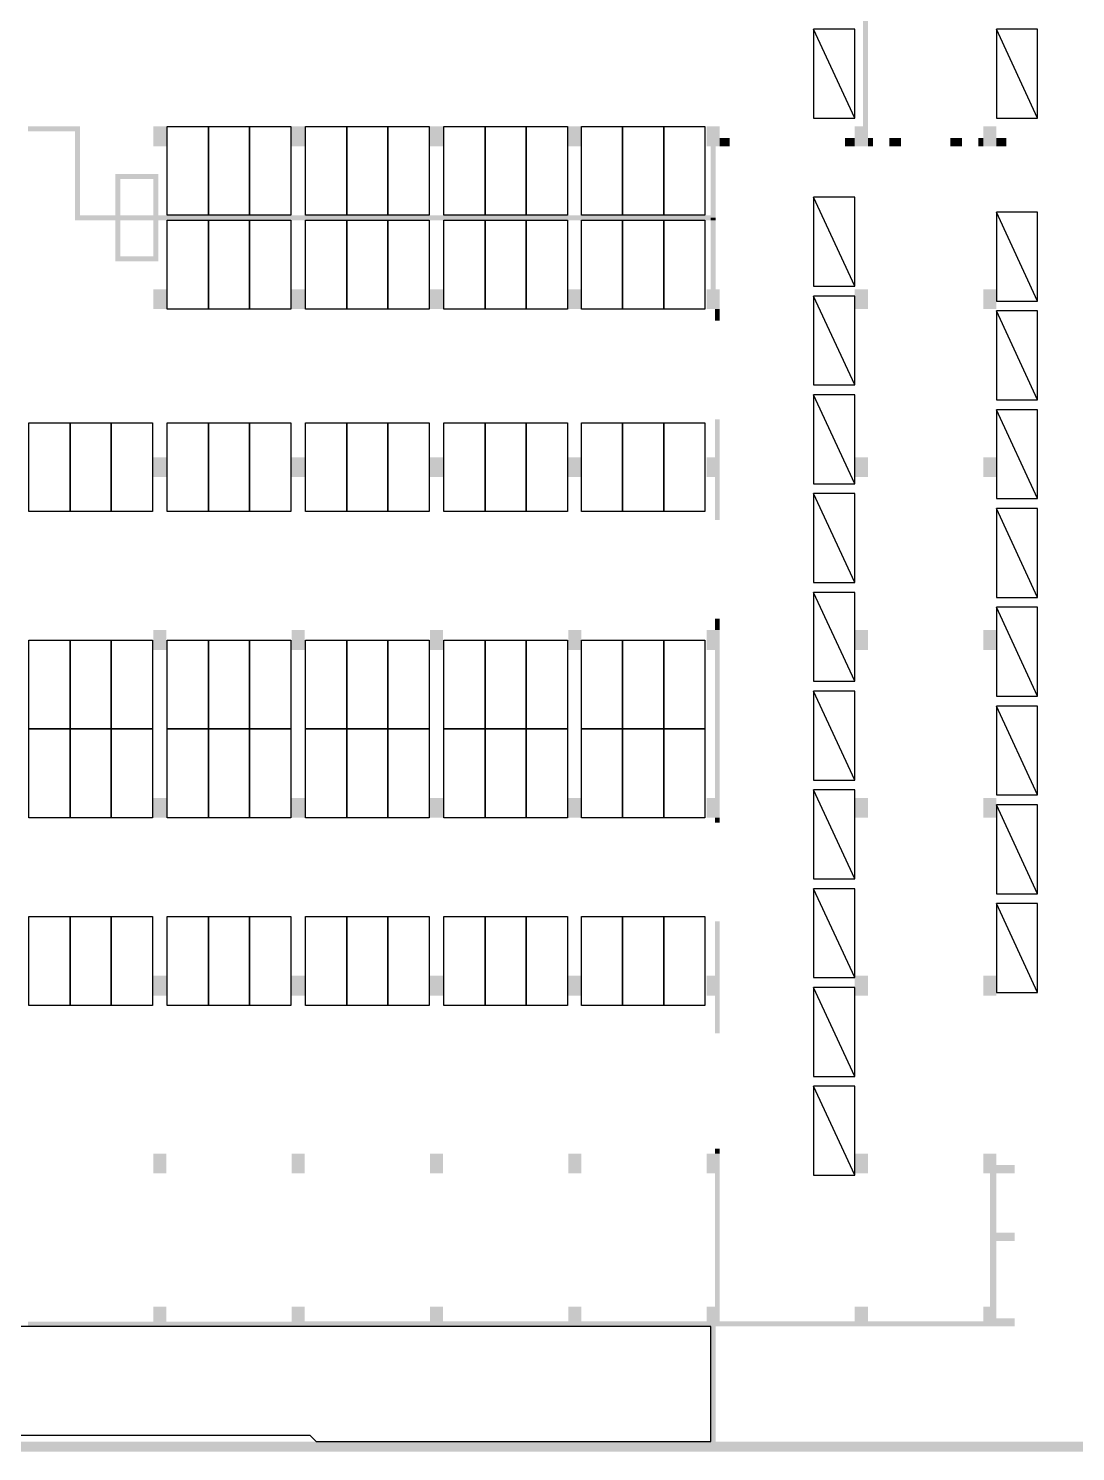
# Model space of a CAD drawing. Header units: inches. Extents: x 112.52 to 113.57, y 28.16 to 29.42.
# Drawn here: x 112.8664 to 113.1318, y 28.2239 to 28.5848 of the extents above; entities that cross this region are included whole.
import ezdxf

# ---------------------------------------------------------------- set-up
doc = ezdxf.new("R2010")
doc.units = ezdxf.units.IN
doc.header["$MEASUREMENT"] = 0
for name, color, linetype in [('0.0新增car', 253, 'Continuous'), ('PUB_HATCH', 253, 'Continuous'), ('坡道', 253, 'Continuous'), ('车位区域', 3, 'Continuous')]:
    doc.layers.add(name, color=color, linetype=linetype)

# ---------------------------------------------------------------- blocks, each defined once
blk = doc.blocks.new('xz car')
at = {"layer": '0.0新增car', "color": 253}
blk.add_lwpolyline([(-1906919.5, -12572032.5), (-1906919.5, -12566632.5), (-1904419.5, -12566632.5), (-1904419.5, -12572032.5)], close=True, dxfattribs=at)
blk.add_lwpolyline([(-1904419.5, -12566632.5), (-1906919.5, -12572032.5)], dxfattribs=at)

msp = doc.modelspace()

# ---------------------------------------------------------------- hatches: boundary and pattern name
at = {"layer": 'PUB_HATCH', "true_color": 0xfcfcfc}
for points in [[(113.0779, 28.58755), (113.0779, 28.56), (113.07915, 28.56), (113.07915, 28.58755)], [(113.07581, 28.55499), (113.07915, 28.55499), (113.07915, 28.56), (113.07581, 28.56)], [(113.10838, 28.55499), (113.11172, 28.55499), (113.11172, 28.56), (113.10838, 28.56)], [(113.07748, 28.55499), (113.07581, 28.55499), (113.07581, 28.55708), (113.07331, 28.55708), (113.07331, 28.55499), (113.07748, 28.55499)], [(113.07915, 28.55708), (113.07915, 28.55499), (113.07748, 28.55499), (113.07748, 28.55499), (113.08041, 28.55499), (113.08041, 28.55708)], [(113.08458, 28.55499), (113.0875, 28.55499), (113.0875, 28.55708), (113.08458, 28.55708)], [(113.10003, 28.55499), (113.10295, 28.55499), (113.10295, 28.55708), (113.10003, 28.55708)], [(113.11005, 28.55499), (113.10838, 28.55499), (113.10838, 28.55708), (113.10712, 28.55708), (113.10712, 28.55499), (113.11005, 28.55499)], [(113.11172, 28.55708), (113.11172, 28.55499), (113.11005, 28.55499), (113.11005, 28.55499), (113.11422, 28.55499), (113.11422, 28.55708)], [(113.07581, 28.51366), (113.07915, 28.51366), (113.07915, 28.51867), (113.07581, 28.51867)], [(113.10838, 28.51366), (113.11172, 28.51366), (113.11172, 28.51867), (113.10838, 28.51867)], [(113.07581, 28.47108), (113.07915, 28.47108), (113.07915, 28.47609), (113.07581, 28.47609)], [(113.10838, 28.47108), (113.11172, 28.47108), (113.11172, 28.47609), (113.10838, 28.47609)], [(113.04158, 28.47108), (113.04033, 28.47108), (113.04033, 28.46022), (113.04158, 28.46022)], [(113.04033, 28.43226), (113.04158, 28.43226), (113.04158, 28.43518), (113.04033, 28.43518)], [(112.89798, 28.42725), (112.90132, 28.42725), (112.90132, 28.43226), (112.89798, 28.43226)], [(112.93304, 28.42725), (112.93638, 28.42725), (112.93638, 28.43226), (112.93304, 28.43226)], [(112.96811, 28.42725), (112.97145, 28.42725), (112.97145, 28.43226), (112.96811, 28.43226)], [(113.00318, 28.42725), (113.00652, 28.42725), (113.00652, 28.43226), (113.00318, 28.43226)], [(113.03824, 28.42725), (113.04158, 28.42725), (113.04158, 28.43226), (113.03824, 28.43226)], [(113.07581, 28.42725), (113.07915, 28.42725), (113.07915, 28.43226), (113.07581, 28.43226)], [(113.10838, 28.42725), (113.11172, 28.42725), (113.11172, 28.43226), (113.10838, 28.43226)], [(113.04033, 28.38968), (113.04158, 28.38968), (113.04158, 28.42725), (113.04033, 28.42725)]]:
    msp.add_hatch(color=7, dxfattribs=at).paths.add_polyline_path(points)
at = {"layer": 'PUB_HATCH'}
for points in [[(112.86625, 28.56), (112.86625, 28.55875), (112.87815, 28.55875), (112.8794, 28.56)], [(112.87815, 28.54643), (112.8794, 28.54643), (112.8794, 28.56), (112.87815, 28.55875)], [(112.89798, 28.55499), (112.90132, 28.55499), (112.90132, 28.56), (112.89798, 28.56)], [(112.93304, 28.55499), (112.93638, 28.55499), (112.93638, 28.56), (112.93304, 28.56)], [(112.96811, 28.55499), (112.97145, 28.55499), (112.97145, 28.56), (112.96811, 28.56)], [(113.00318, 28.55499), (113.00652, 28.55499), (113.00652, 28.56), (113.00318, 28.56)], [(113.03824, 28.55499), (113.04158, 28.55499), (113.04158, 28.56), (113.03824, 28.56)], [(113.03931, 28.55499), (113.03929, 28.55499), (113.03929, 28.53746), (113.03979, 28.53683), (113.04054, 28.53683), (113.04054, 28.55499)], [(113.04158, 28.55708), (113.04158, 28.55499), (113.04054, 28.55499), (113.04054, 28.55499), (113.04409, 28.55499), (113.04409, 28.55708)], [(112.88837, 28.54789), (112.88963, 28.54664), (112.89798, 28.54664), (112.89923, 28.54789)], [(112.88963, 28.54664), (112.88837, 28.54789), (112.88837, 28.53746), (112.889, 28.53683), (112.88963, 28.53746)], [(112.89923, 28.54789), (112.89798, 28.54664), (112.89798, 28.53746), (112.8986, 28.53683), (112.89923, 28.53746)], [(112.87815, 28.53621), (112.8794, 28.53746), (112.8794, 28.54643), (112.87815, 28.54643)], [(112.8794, 28.53746), (112.87815, 28.53621), (112.88837, 28.53621), (112.889, 28.53683), (112.88837, 28.53746)], [(112.889, 28.53683), (112.88837, 28.53621), (112.88837, 28.52577), (112.88963, 28.52702), (112.88963, 28.53621)], [(112.889, 28.53683), (112.88963, 28.53621), (112.89798, 28.53621), (112.8986, 28.53683), (112.89798, 28.53746), (112.88963, 28.53746)], [(112.8986, 28.53683), (112.89798, 28.53621), (112.89798, 28.52702), (112.89923, 28.52577), (112.89923, 28.53621)], [(112.8986, 28.53683), (112.89923, 28.53621), (113.03929, 28.53621), (113.03979, 28.53683), (113.03929, 28.53746), (112.89923, 28.53746)], [(113.03979, 28.53683), (113.03929, 28.53683), (113.03929, 28.53621), (113.04054, 28.53621), (113.04054, 28.53683)], [(113.03979, 28.53683), (113.03929, 28.53621), (113.04054, 28.53621), (113.04054, 28.53683)], [(113.03991, 28.51867), (113.04054, 28.51867), (113.04054, 28.53621), (113.03929, 28.53621), (113.03929, 28.51867)], [(112.88963, 28.52702), (112.88837, 28.52577), (112.89923, 28.52577), (112.89798, 28.52702)], [(112.89798, 28.51366), (112.90132, 28.51366), (112.90132, 28.51867), (112.89798, 28.51867)], [(112.93304, 28.51366), (112.93638, 28.51366), (112.93638, 28.51867), (112.93304, 28.51867)], [(112.96811, 28.51366), (112.97145, 28.51366), (112.97145, 28.51867), (112.96811, 28.51867)], [(113.00318, 28.51366), (113.00652, 28.51366), (113.00652, 28.51867), (113.00318, 28.51867)], [(113.03824, 28.51366), (113.04158, 28.51366), (113.04158, 28.51867), (113.03824, 28.51867)], [(113.04158, 28.51366), (113.04033, 28.51366), (113.04033, 28.51074), (113.04158, 28.51074)], [(113.04033, 28.47609), (113.04158, 28.47609), (113.04158, 28.48569), (113.04033, 28.48569)], [(112.89798, 28.47108), (112.90132, 28.47108), (112.90132, 28.47609), (112.89798, 28.47609)], [(112.93304, 28.47108), (112.93638, 28.47108), (112.93638, 28.47609), (112.93304, 28.47609)], [(112.96811, 28.47108), (112.97145, 28.47108), (112.97145, 28.47609), (112.96811, 28.47609)], [(113.00318, 28.47108), (113.00652, 28.47108), (113.00652, 28.47609), (113.00318, 28.47609)], [(113.03824, 28.47108), (113.04158, 28.47108), (113.04158, 28.47609), (113.03824, 28.47609)], [(113.04158, 28.47609), (113.04158, 28.47435), (113.04158, 28.47435)], [(112.89798, 28.38467), (112.90132, 28.38467), (112.90132, 28.38968), (112.89798, 28.38968)], [(112.93304, 28.38467), (112.93638, 28.38467), (112.93638, 28.38968), (112.93304, 28.38968)], [(112.96811, 28.38467), (112.97145, 28.38467), (112.97145, 28.38968), (112.96811, 28.38968)], [(113.00318, 28.38467), (113.00652, 28.38467), (113.00652, 28.38968), (113.00318, 28.38968)], [(113.03824, 28.38467), (113.04158, 28.38467), (113.04158, 28.38968), (113.03824, 28.38968)], [(113.04158, 28.38968), (113.04158, 28.38717), (113.04158, 28.38717)], [(113.07581, 28.38467), (113.07915, 28.38467), (113.07915, 28.38968), (113.07581, 28.38968)], [(113.10838, 28.38467), (113.11172, 28.38467), (113.11172, 28.38968), (113.10838, 28.38968)], [(113.04158, 28.38467), (113.04033, 28.38467), (113.04033, 28.38342), (113.04158, 28.38342)], [(113.04033, 28.34459), (113.04158, 28.34459), (113.04158, 28.35837), (113.04033, 28.35837)], [(112.89798, 28.33958), (112.90132, 28.33958), (112.90132, 28.34459), (112.89798, 28.34459)], [(112.93304, 28.33958), (112.93638, 28.33958), (112.93638, 28.34459), (112.93304, 28.34459)], [(112.96811, 28.33958), (112.97145, 28.33958), (112.97145, 28.34459), (112.96811, 28.34459)], [(113.00318, 28.33958), (113.00652, 28.33958), (113.00652, 28.34459), (113.00318, 28.34459)], [(113.03824, 28.33958), (113.04158, 28.33958), (113.04158, 28.34459), (113.03824, 28.34459)], [(113.04158, 28.34459), (113.04158, 28.34209), (113.04158, 28.34209)], [(113.07581, 28.33958), (113.07915, 28.33958), (113.07915, 28.34459), (113.07581, 28.34459)], [(113.10838, 28.33958), (113.11172, 28.33958), (113.11172, 28.34459), (113.10838, 28.34459)], [(113.04158, 28.33958), (113.04033, 28.33958), (113.04033, 28.32998), (113.04158, 28.32998)], [(112.89798, 28.2945), (112.90132, 28.2945), (112.90132, 28.29951), (112.89798, 28.29951)], [(112.93304, 28.2945), (112.93638, 28.2945), (112.93638, 28.29951), (112.93304, 28.29951)], [(112.96811, 28.2945), (112.97145, 28.2945), (112.97145, 28.29951), (112.96811, 28.29951)], [(113.00318, 28.2945), (113.00652, 28.2945), (113.00652, 28.29951), (113.00318, 28.29951)], [(113.03824, 28.2945), (113.04158, 28.2945), (113.04158, 28.29951), (113.03824, 28.29951)], [(113.04033, 28.29951), (113.04158, 28.29951), (113.04158, 28.29867), (113.04158, 28.29867), (113.04158, 28.30076), (113.04033, 28.30076)], [(113.07581, 28.2945), (113.07915, 28.2945), (113.07915, 28.29951), (113.07581, 28.29951)], [(113.10838, 28.2945), (113.11172, 28.2945), (113.11172, 28.29951), (113.10838, 28.29951)], [(113.04158, 28.29513), (113.04158, 28.2945), (113.04033, 28.2945), (113.04033, 28.28845), (113.04158, 28.28845)], [(113.11172, 28.2945), (113.11088, 28.2945), (113.11005, 28.2945), (113.11005, 28.27843), (113.11088, 28.27843), (113.11172, 28.27947)], [(113.11172, 28.29659), (113.11172, 28.2945), (113.11631, 28.2945), (113.11631, 28.29659)], [(113.04096, 28.26068), (113.04158, 28.26068), (113.04158, 28.28845), (113.04033, 28.28845), (113.04033, 28.26068)], [(113.11005, 28.26068), (113.11172, 28.26068), (113.11172, 28.25776), (113.11172, 28.25776), (113.11172, 28.27738), (113.11088, 28.27843), (113.11005, 28.27843)], [(113.11172, 28.27738), (113.11631, 28.27738), (113.11631, 28.27947), (113.11172, 28.27947), (113.11088, 28.27843)], [(112.89798, 28.25567), (112.90132, 28.25567), (112.90132, 28.26068), (112.89798, 28.26068)], [(112.93304, 28.25567), (112.93638, 28.25567), (112.93638, 28.26068), (112.93304, 28.26068)], [(112.96811, 28.25567), (112.97145, 28.25567), (112.97145, 28.26068), (112.96811, 28.26068)], [(113.00318, 28.25567), (113.00652, 28.25567), (113.00652, 28.26068), (113.00318, 28.26068)], [(113.03824, 28.25567), (113.04158, 28.25567), (113.04158, 28.26068), (113.03824, 28.26068)], [(113.07581, 28.25567), (113.07915, 28.25567), (113.07915, 28.26068), (113.07581, 28.26068)], [(113.10838, 28.25567), (113.11172, 28.25567), (113.11172, 28.26068), (113.10838, 28.26068)], [(112.86625, 28.25692), (112.86625, 28.25567), (112.86625, 28.25567), (112.89965, 28.25567), (112.89965, 28.25567), (112.89798, 28.25567), (112.89798, 28.25692)], [(112.90132, 28.25692), (112.90132, 28.25567), (112.89965, 28.25567), (112.89965, 28.25567), (112.93304, 28.25567), (112.93304, 28.25692)], [(112.96811, 28.25568), (112.96811, 28.25693), (112.93638, 28.25693), (112.93638, 28.25568)], [(113.00318, 28.25568), (113.00318, 28.25693), (112.97145, 28.25693), (112.97145, 28.25568)], [(113.03824, 28.25568), (113.03824, 28.25693), (113.00652, 28.25693), (113.00652, 28.25568)], [(113.04054, 28.25567), (113.03929, 28.25567), (113.03929, 28.22645), (113.04054, 28.22645)], [(113.04158, 28.25693), (113.04158, 28.25568), (113.07581, 28.25567), (113.07581, 28.25693)], [(113.07915, 28.25693), (113.07915, 28.25567), (113.11005, 28.25567), (113.11005, 28.25567), (113.10838, 28.25567), (113.10838, 28.25693)], [(113.11172, 28.25776), (113.11172, 28.25567), (113.11005, 28.25567), (113.11005, 28.25567), (113.11631, 28.25567), (113.11631, 28.25776), (113.11172, 28.25776)], [(112.96978, 28.22395), (112.96978, 28.22645), (112.63832, 28.22645), (112.6377, 28.22562), (112.6377, 28.22395)], [(113.14657, 28.22562), (113.14595, 28.22645), (112.96978, 28.22645), (112.96978, 28.22395), (113.14657, 28.22395)]]:
    msp.add_hatch(color=253, dxfattribs=at).paths.add_polyline_path(points)

# ---------------------------------------------------------------- linework, layer by layer
at = {"layer": '坡道', "color": 253}
msp.add_lwpolyline([(112.68633, 28.22812), (112.93764, 28.22812), (112.93931, 28.22645), (113.03929, 28.22645), (113.03929, 28.25567), (112.68633, 28.25567)], close=True, dxfattribs=at)
at = {"layer": '车位区域', "color": 253}
for points in [[(112.90153, 28.53746), (112.90153, 28.56), (112.91196, 28.56), (112.91196, 28.53746)], [(112.91196, 28.53746), (112.91196, 28.56), (112.9224, 28.56), (112.9224, 28.53746)], [(112.9224, 28.53746), (112.9224, 28.56), (112.93284, 28.56), (112.93284, 28.53746)], [(112.93659, 28.53746), (112.93659, 28.56), (112.94703, 28.56), (112.94703, 28.53746)], [(112.94703, 28.53746), (112.94703, 28.56), (112.95747, 28.56), (112.95747, 28.53746)], [(112.95747, 28.53746), (112.95747, 28.56), (112.9679, 28.56), (112.9679, 28.53746)], [(112.97166, 28.53746), (112.97166, 28.56), (112.9821, 28.56), (112.9821, 28.53746)], [(112.9821, 28.53746), (112.9821, 28.56), (112.99253, 28.56), (112.99253, 28.53746)], [(112.99253, 28.53746), (112.99253, 28.56), (113.00297, 28.56), (113.00297, 28.53746)], [(113.00652, 28.53746), (113.00652, 28.56), (113.01695, 28.56), (113.01695, 28.53746)], [(113.01695, 28.53746), (113.01695, 28.56), (113.02739, 28.56), (113.02739, 28.53746)], [(113.02739, 28.53746), (113.02739, 28.56), (113.03783, 28.56), (113.03783, 28.53746)], [(112.90153, 28.51366), (112.90153, 28.53621), (112.91196, 28.53621), (112.91196, 28.51366)], [(112.91196, 28.51366), (112.91196, 28.53621), (112.9224, 28.53621), (112.9224, 28.51366)], [(112.9224, 28.51366), (112.9224, 28.53621), (112.93284, 28.53621), (112.93284, 28.51366)], [(112.93659, 28.51366), (112.93659, 28.53621), (112.94703, 28.53621), (112.94703, 28.51366)], [(112.94703, 28.51366), (112.94703, 28.53621), (112.95747, 28.53621), (112.95747, 28.51366)], [(112.95747, 28.51366), (112.95747, 28.53621), (112.9679, 28.53621), (112.9679, 28.51366)], [(112.97166, 28.51366), (112.97166, 28.53621), (112.9821, 28.53621), (112.9821, 28.51366)], [(112.9821, 28.51366), (112.9821, 28.53621), (112.99253, 28.53621), (112.99253, 28.51366)], [(112.99253, 28.51366), (112.99253, 28.53621), (113.00297, 28.53621), (113.00297, 28.51366)], [(113.00652, 28.51366), (113.00652, 28.53621), (113.01695, 28.53621), (113.01695, 28.51366)], [(113.01695, 28.51366), (113.01695, 28.53621), (113.02739, 28.53621), (113.02739, 28.51366)], [(113.02739, 28.51366), (113.02739, 28.53621), (113.03783, 28.53621), (113.03783, 28.51366)], [(112.86646, 28.46232), (112.86646, 28.48486), (112.8769, 28.48486), (112.8769, 28.46232)], [(112.8769, 28.46232), (112.8769, 28.48486), (112.88733, 28.48486), (112.88733, 28.46232)], [(112.88733, 28.46232), (112.88733, 28.48486), (112.89777, 28.48486), (112.89777, 28.46232)], [(112.90153, 28.46232), (112.90153, 28.48486), (112.91196, 28.48486), (112.91196, 28.46232)], [(112.91196, 28.46232), (112.91196, 28.48486), (112.9224, 28.48486), (112.9224, 28.46232)], [(112.9224, 28.46232), (112.9224, 28.48486), (112.93284, 28.48486), (112.93284, 28.46232)], [(112.93659, 28.46232), (112.93659, 28.48486), (112.94703, 28.48486), (112.94703, 28.46232)], [(112.94703, 28.46232), (112.94703, 28.48486), (112.95747, 28.48486), (112.95747, 28.46232)], [(112.95747, 28.46232), (112.95747, 28.48486), (112.9679, 28.48486), (112.9679, 28.46232)], [(112.97166, 28.46232), (112.97166, 28.48486), (112.9821, 28.48486), (112.9821, 28.46232)], [(112.9821, 28.46232), (112.9821, 28.48486), (112.99253, 28.48486), (112.99253, 28.46232)], [(112.99253, 28.46232), (112.99253, 28.48486), (113.00297, 28.48486), (113.00297, 28.46232)], [(113.00652, 28.46232), (113.00652, 28.48486), (113.01695, 28.48486), (113.01695, 28.46232)], [(113.01695, 28.46232), (113.01695, 28.48486), (113.02739, 28.48486), (113.02739, 28.46232)], [(113.02739, 28.46232), (113.02739, 28.48486), (113.03783, 28.48486), (113.03783, 28.46232)], [(112.86646, 28.40721), (112.86646, 28.42975), (112.8769, 28.42975), (112.8769, 28.40721)], [(112.8769, 28.40721), (112.8769, 28.42975), (112.88733, 28.42975), (112.88733, 28.40721)], [(112.88733, 28.40721), (112.88733, 28.42975), (112.89777, 28.42975), (112.89777, 28.40721)], [(112.90153, 28.40721), (112.90153, 28.42975), (112.91196, 28.42975), (112.91196, 28.40721)], [(112.91196, 28.40721), (112.91196, 28.42975), (112.9224, 28.42975), (112.9224, 28.40721)], [(112.9224, 28.40721), (112.9224, 28.42975), (112.93284, 28.42975), (112.93284, 28.40721)], [(112.93659, 28.40721), (112.93659, 28.42975), (112.94703, 28.42975), (112.94703, 28.40721)], [(112.94703, 28.40721), (112.94703, 28.42975), (112.95747, 28.42975), (112.95747, 28.40721)], [(112.95747, 28.40721), (112.95747, 28.42975), (112.9679, 28.42975), (112.9679, 28.40721)], [(112.97166, 28.40721), (112.97166, 28.42975), (112.9821, 28.42975), (112.9821, 28.40721)], [(112.9821, 28.40721), (112.9821, 28.42975), (112.99253, 28.42975), (112.99253, 28.40721)], [(112.99253, 28.40721), (112.99253, 28.42975), (113.00297, 28.42975), (113.00297, 28.40721)], [(113.00652, 28.40721), (113.00652, 28.42975), (113.01695, 28.42975), (113.01695, 28.40721)], [(113.01695, 28.40721), (113.01695, 28.42975), (113.02739, 28.42975), (113.02739, 28.40721)], [(113.02739, 28.40721), (113.02739, 28.42975), (113.03783, 28.42975), (113.03783, 28.40721)], [(112.86646, 28.38467), (112.86646, 28.40721), (112.8769, 28.40721), (112.8769, 28.38467)], [(112.8769, 28.38467), (112.8769, 28.40721), (112.88733, 28.40721), (112.88733, 28.38467)], [(112.88733, 28.38467), (112.88733, 28.40721), (112.89777, 28.40721), (112.89777, 28.38467)], [(112.90153, 28.38467), (112.90153, 28.40721), (112.91196, 28.40721), (112.91196, 28.38467)], [(112.91196, 28.38467), (112.91196, 28.40721), (112.9224, 28.40721), (112.9224, 28.38467)], [(112.9224, 28.38467), (112.9224, 28.40721), (112.93284, 28.40721), (112.93284, 28.38467)], [(112.93659, 28.38467), (112.93659, 28.40721), (112.94703, 28.40721), (112.94703, 28.38467)], [(112.94703, 28.38467), (112.94703, 28.40721), (112.95747, 28.40721), (112.95747, 28.38467)], [(112.95747, 28.38467), (112.95747, 28.40721), (112.9679, 28.40721), (112.9679, 28.38467)], [(112.97166, 28.38467), (112.97166, 28.40721), (112.9821, 28.40721), (112.9821, 28.38467)], [(112.9821, 28.38467), (112.9821, 28.40721), (112.99253, 28.40721), (112.99253, 28.38467)], [(112.99253, 28.38467), (112.99253, 28.40721), (113.00297, 28.40721), (113.00297, 28.38467)], [(113.00652, 28.38467), (113.00652, 28.40721), (113.01695, 28.40721), (113.01695, 28.38467)], [(113.01695, 28.38467), (113.01695, 28.40721), (113.02739, 28.40721), (113.02739, 28.38467)], [(113.02739, 28.38467), (113.02739, 28.40721), (113.03783, 28.40721), (113.03783, 28.38467)], [(112.86646, 28.33708), (112.86646, 28.35962), (112.8769, 28.35962), (112.8769, 28.33708)], [(112.8769, 28.33708), (112.8769, 28.35962), (112.88733, 28.35962), (112.88733, 28.33708)], [(112.88733, 28.33708), (112.88733, 28.35962), (112.89777, 28.35962), (112.89777, 28.33708)], [(112.90153, 28.33708), (112.90153, 28.35962), (112.91196, 28.35962), (112.91196, 28.33708)], [(112.91196, 28.33708), (112.91196, 28.35962), (112.9224, 28.35962), (112.9224, 28.33708)], [(112.9224, 28.33708), (112.9224, 28.35962), (112.93284, 28.35962), (112.93284, 28.33708)], [(112.93659, 28.33708), (112.93659, 28.35962), (112.94703, 28.35962), (112.94703, 28.33708)], [(112.94703, 28.33708), (112.94703, 28.35962), (112.95747, 28.35962), (112.95747, 28.33708)], [(112.95747, 28.33708), (112.95747, 28.35962), (112.9679, 28.35962), (112.9679, 28.33708)], [(112.97166, 28.33708), (112.97166, 28.35962), (112.9821, 28.35962), (112.9821, 28.33708)], [(112.9821, 28.33708), (112.9821, 28.35962), (112.99253, 28.35962), (112.99253, 28.33708)], [(112.99253, 28.33708), (112.99253, 28.35962), (113.00297, 28.35962), (113.00297, 28.33708)], [(113.00652, 28.33708), (113.00652, 28.35962), (113.01695, 28.35962), (113.01695, 28.33708)], [(113.01695, 28.33708), (113.01695, 28.35962), (113.02739, 28.35962), (113.02739, 28.33708)], [(113.02739, 28.33708), (113.02739, 28.35962), (113.03783, 28.35962), (113.03783, 28.33708)]]:
    msp.add_lwpolyline(points, close=True, dxfattribs=at)

# ---------------------------------------------------------------- block references
at = {"layer": '0.0新增car', "color": 1, "xscale": -4.1745729528e-06, "yscale": 4.1745729528e-06, "zscale": 4.1745729528e-06, "rotation": 180}
for p in [(121.02595, -23.89823), (121.07229, -23.89823), (121.02595, -23.94085), (121.07229, -23.94462), (121.02595, -23.9659), (121.07229, -23.96967), (121.02595, -23.99095), (121.07229, -23.99472), (121.02595, -24.01599), (121.07229, -24.01977), (121.02595, -24.04104), (121.07229, -24.04481), (121.02595, -24.06609), (121.07229, -24.06986)]:
    msp.add_blockref('xz car', p, dxfattribs=at)
at = {"layer": '0.0新增car', "color": 253, "xscale": -4.1745729528e-06, "yscale": 4.1745729528e-06, "zscale": 4.1745729528e-06, "rotation": 180}
for p in [(121.02595, -24.09114), (121.07229, -24.09491), (121.02595, -24.11618), (121.07229, -24.11996), (121.02595, -24.14123), (121.02595, -24.16628)]:
    msp.add_blockref('xz car', p, dxfattribs=at)

doc.saveas('drawing.dxf')
